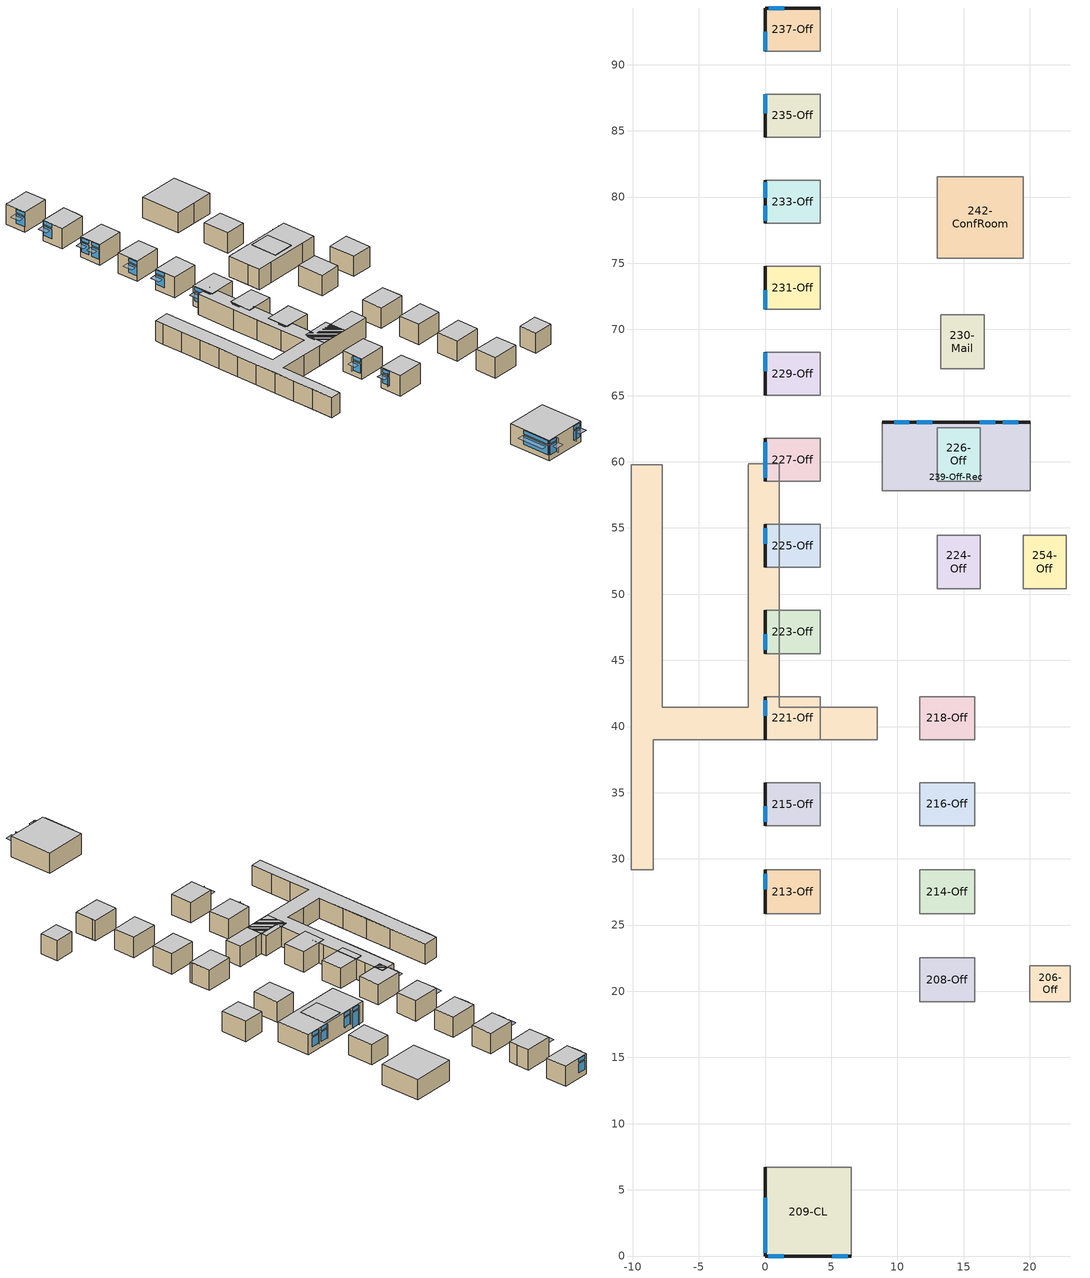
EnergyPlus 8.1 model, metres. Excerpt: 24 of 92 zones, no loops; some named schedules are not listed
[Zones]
209-CL
 floor adiabatic (Floor Cons): 6.5,6.71 6.5,0 0,0 0,6.71 z6.1
 wall outside (Tilt-Up Cons): 0,6.71 0,0 6.5,0 z6.1:9.22
 wall to 2-Hall-SE (Int Wall FA): 6.5,6.71 0,6.71 z6.1:9.22
 wall to 201to207-CL (Int Wall GA): 6.5,0 6.5,6.71 z6.1:9.22
 window (Low-E Tint 2637): 5.08,0 6.25,0 / 0.25,0 1.42,0 / 0,4.39 0,0.25 z6.96:8.38; 5.08,0 6.25,0 / 0.25,0 1.42,0 / 0,4.39 0,0.25 z8.61:9.14
 ceiling adiabatic (Ceiling Cons): 6.5,0 6.5,6.71 0,6.71 0,0 z9.22
213-Off
 floor adiabatic (Floor Cons): 0,25.86 0,29.18 4.17,29.18 4.17,25.86 z6.1
 wall outside (Tilt-Up Cons): 0,29.18 0,25.86 z6.1:9.22
 wall to 215-Off (Int Wall FA): 4.17,29.18 0,29.18 z6.1:9.22
 wall to 2-Hall-SE (Int Wall FA): 0,25.86 4.17,25.86 z6.1:9.22
 wall to 2-Hall-NW (Int Wall FA): 4.17,25.86 4.17,29.18 z6.1:9.22
 window (Low-E Tint 2637): 0,28.89 0,27.72 z8.61:9.14; 0,28.89 0,27.72 z6.96:8.38
 ceiling adiabatic (Ceiling Cons): 0,29.18 0,25.86 4.17,25.86 4.17,29.18 z9.22
215-Off
 floor adiabatic (Floor Cons): 0,35.76 4.17,35.76 4.17,32.51 0,32.51 z6.1
 wall outside (Tilt-Up Cons): 0,35.76 0,32.51 z6.1:9.22
 wall to 221-Off (Int Wall FA): 4.17,35.76 0,35.76 z6.1:9.22
 wall to 2-Hall-NW (Int Wall FA): 4.17,32.51 4.17,35.76 z6.1:9.22
 window (Low-E Tint 2637): 0,33.97 0,32.8 z8.61:9.14; 0,33.97 0,32.8 z6.96:8.38
 ceiling adiabatic (Ceiling Cons): 4.17,35.76 0,35.76 0,32.51 4.17,32.51 z9.22
221-Off
 floor adiabatic (Floor Cons): 0,42.27 4.17,42.27 4.17,39.01 0,39.01 z6.1
 wall outside (Tilt-Up Cons): 0,42.27 0,39.01 z6.1:9.22
 wall to 223-Off (Int Wall FA): 4.17,42.27 0,42.27 z6.1:9.22
 wall to 2-Hall-NW (Int Wall FA): 4.17,39.01 4.17,42.27 z6.1:9.22
 window (Low-E Tint 2637): 0,41.97 0,40.81 z8.61:9.14; 0,41.97 0,40.81 z6.96:8.38
 ceiling adiabatic (Ceiling Cons): 4.17,42.27 0,42.27 0,39.01 4.17,39.01 z9.22
223-Off
 floor adiabatic (Floor Cons): 0,48.77 4.17,48.77 4.17,45.52 0,45.52 z6.1
 wall outside (Tilt-Up Cons): 0,48.77 0,45.52 z6.1:9.22
 wall to 225-Off (Int Wall FA): 4.17,48.77 0,48.77 z6.1:9.22
 wall to 2-Hall-NW (Int Wall FA): 4.17,45.52 4.17,48.77 z6.1:9.22
 window (Low-E Tint 2637): 0,46.98 0,45.81 z8.61:9.14; 0,46.98 0,45.81 z6.96:8.38
 ceiling adiabatic (Ceiling Cons): 4.17,48.77 0,48.77 0,45.52 4.17,45.52 z9.22
225-Off
 floor adiabatic (Int Wall FA): 0,55.27 4.17,55.27 4.17,52.02 0,52.02 z6.1
 wall outside (Tilt-Up Cons): 0,55.27 0,52.02 z6.1:9.22
 wall to 227-Off (Int Wall FA): 4.17,55.27 0,55.27 z6.1:9.22
 wall to 2-Hall-NW (Int Wall FA): 4.17,52.02 4.17,55.27 z6.1:9.22
 window (Low-E Tint 2637): 0,54.98 0,53.81 z8.61:9.14; 0,54.98 0,53.81 z6.96:8.38
 ceiling adiabatic (Ceiling Cons): 4.17,55.27 0,55.27 0,52.02 4.17,52.02 z9.22
227-Off
 floor adiabatic (Floor Cons): 0,61.77 4.17,61.77 4.17,58.52 0,58.52 z6.1
 wall outside (Curtain Wall Cons): 0,61.77 0,58.52 z6.1:9.22
 wall to 229-Off (Int Wall FA): 4.17,61.77 0,61.77 z6.1:9.22
 wall to 2-Hall-NW (Int Wall FA): 4.17,58.52 4.17,61.77 z6.1:9.22
 window (Low-E Tint 2637): 0,61.48 0,58.81 z8.61:9.14; 0,61.48 0,58.81 z6.96:8.38
 ceiling adiabatic (Ceiling Cons): 4.17,61.77 0,61.77 0,58.52 4.17,58.52 z9.22
229-Off
 floor adiabatic (Floor Cons): 0,68.28 4.17,68.28 4.17,65.02 0,65.02 z6.1
 wall outside (Curtain Wall Cons): 0,68.28 0,65.02 z6.1:9.22
 wall to 2-Hall-NW (Int Wall FA): 4.17,65.02 4.17,68.28 z6.1:9.22
 wall to 231-Off (Int Wall FA): 4.17,68.28 0,68.28 z6.1:9.22
 window (Low-E Tint 2637): 0,68.25 0,66.83 z8.61:9.14; 0,68.25 0,66.83 z6.96:8.38
 ceiling adiabatic (Ceiling Cons): 4.17,68.28 0,68.28 0,65.02 4.17,65.02 z9.22
231-Off
 floor adiabatic (Floor Cons): 0,74.78 4.17,74.78 4.17,71.53 0,71.53 z6.1
 wall outside (Curtain Wall Cons): 0,74.78 0,71.53 z6.1:9.22
 wall to 233-Off (Int Wall FA): 4.17,74.78 0,74.78 z6.1:9.22
 wall to 2-Hall-NW (Int Wall FA): 4.17,71.53 4.17,74.78 z6.1:9.22
 window (Low-E Tint 2637): 0,72.97 0,71.55 z8.61:9.14; 0,72.97 0,71.55 z6.96:8.38
 ceiling adiabatic (Ceiling Cons): 4.17,74.78 0,74.78 0,71.53 4.17,71.53 z9.22
233-Off
 floor adiabatic (Floor Cons): 0,81.28 4.17,81.28 4.17,78.03 0,78.03 z6.1
 wall outside (Curtain Wall Cons): 0,81.28 0,78.03 z6.1:9.22
 wall to 235-Off (Int Wall FA): 4.17,81.28 0,81.28 z6.1:9.22
 wall to 2-Hall-NW (Int Wall FA): 4.17,78.03 4.17,81.28 z6.1:9.22
 window (Low-E Tint 2637): 0,81.11 0,79.95 / 0,79.36 0,78.19 z8.61:9.14; 0,81.11 0,79.95 / 0,79.36 0,78.19 z6.96:8.38
 ceiling adiabatic (Ceiling Cons): 4.17,81.28 0,81.28 0,78.03 4.17,78.03 z9.22
235-Off
 floor adiabatic (Floor Cons): 0,87.78 4.17,87.78 4.17,84.53 0,84.53 z6.1
 wall outside (Curtain Wall Cons): 0,87.78 0,84.53 z6.1:9.22
 wall to 239-Off-Rec (Int Wall FA): 4.17,85.85 4.17,87.78 z6.1:9.22
 wall to 237-Off (Int Wall FA): 4.17,87.78 0,87.78 z6.1:9.22
 wall to 2-Hall-NW (Int Wall FA): 4.17,84.53 4.17,85.8 z6.1:9.22
 window (Low-E Tint 2637): 0,87.76 0,86.33 z8.61:9.14; 0,87.76 0,86.33 z6.96:8.38
 ceiling adiabatic (Ceiling Cons): 4.17,84.53 4.17,87.78 0,87.78 0,84.53 z9.22
237-Off
 floor adiabatic (Floor Cons): 4.17,94.28 4.17,91.03 0,91.03 0,94.28 z6.1
 wall outside (Curtain Wall Cons): 4.17,94.28 0,94.28 0,91.03 z6.1:9.22
 wall adiabatic (Int Wall FA): 4.17,91.03 4.17,94.28 z6.1:9.22
 window (Low-E Tint 2637): 0,92.48 0,91.06 / 1.46,94.28 0.29,94.28 z8.61:9.14; 0,92.48 0,91.06 / 1.46,94.28 0.29,94.28 z6.96:8.38
 ceiling adiabatic (Ceiling Cons): 4.17,91.03 4.17,94.28 0,94.28 0,91.03 z9.22
208-Off
 floor adiabatic (Floor Cons): 11.68,22.53 15.85,22.53 15.85,19.2 11.68,19.2 z6.1
 wall to 2-Hall-SE (Int Wall FA): 11.68,22.53 11.68,19.2 15.85,19.2 z6.1:9.22
 wall to 214-Off (Int Wall GA): 15.85,22.53 11.68,22.53 z6.1:9.22
 wall to 206-Off (Int Wall GA): 15.85,19.2 15.85,21.95 z6.1:9.22
 wall to 2T1and2T2 (Int Wall GA): 15.85,21.95 15.85,22.53 z6.1:9.22
 ceiling adiabatic (Ceiling Cons): 15.85,22.53 11.68,22.53 11.68,19.2 15.85,19.2 z9.22
206-Off
 floor adiabatic (Floor Cons): 20.02,21.95 23.06,21.95 23.06,19.2 20.02,19.2 z6.1
 wall to 2-Hall-SE (Int Wall FA): 20.02,19.2 23.06,19.2 z6.1:9.22
 wall adiabatic (Int Wall GA): 23.06,21.95 20.02,21.95 z6.1:9.22
 wall to 204-Off (Int Wall FA): 23.06,19.2 23.06,21.95 z6.1:9.22
 ceiling adiabatic (Ceiling Cons): 23.06,21.95 20.02,21.95 20.02,19.2 23.06,19.2 z9.22
214-Off
 floor adiabatic (Floor Cons): 11.68,29.19 15.85,29.19 15.85,25.86 11.68,25.86 z6.1
 wall to 216-Off (Int Wall FA): 15.85,29.19 11.68,29.19 z6.1:9.22
 wall to 2-Hall-NW (Int Wall FA): 11.68,29.19 11.68,25.86 z6.1:9.22
 wall to 2T1and2T2 (Int Wall GA): 15.85,25.86 15.85,29.19 z6.1:9.22
 ceiling adiabatic (Ceiling Cons): 15.85,29.19 11.68,29.19 11.68,25.86 15.85,25.86 z9.22
216-Off
 floor adiabatic (Floor Cons): 15.85,32.52 11.68,32.52 11.68,35.77 15.85,35.77 z6.1
 wall to 218-Off (Int Wall FA): 15.85,35.77 11.68,35.77 z6.1:9.22
 wall to 2T1and2T2 (Int Wall GA): 15.85,32.52 15.85,35.77 z6.1:9.22
 wall to 2-Hall-NW (Int Wall FA): 11.68,35.77 11.68,32.52 z6.1:9.22
 ceiling adiabatic (Ceiling Cons): 11.68,32.52 15.85,32.52 15.85,35.77 11.68,35.77 z9.22
218-Off
 floor adiabatic (Floor Cons): 15.85,39.01 11.68,39.01 11.68,42.27 15.85,42.27 z6.1
 wall to 2-Hall-NW (Int Wall FA): 15.85,42.27 11.68,42.27 11.68,39.01 z6.1:9.22
 wall to 220-Copy (Int Wall GA): 15.85,39.34 15.85,42.27 z6.1:9.22
 wall to 2T1and2T2 (Int Wall GA): 15.85,39.01 15.85,39.34 z6.1:9.22
 ceiling adiabatic (Ceiling Cons): 11.68,39.01 15.85,39.01 15.85,42.27 11.68,42.27 z9.22
224-Off
 floor adiabatic (Floor Cons): 13,54.46 16.26,54.46 16.26,50.39 13,50.39 z6.1
 wall to 254-Off (Int Wall FA): 16.26,50.39 16.26,54.46 z6.1:9.22
 wall to 226-Off (Int Wall FA): 16.26,54.46 13,54.46 z6.1:9.22
 wall to 2-Hall-NW (Int Wall FA): 13,54.46 13,50.39 16.26,50.39 z6.1:9.22
 ceiling adiabatic (Ceiling Cons): 16.26,54.46 13,54.46 13,50.39 16.26,50.39 z9.22
254-Off
 floor adiabatic (Floor Cons): 19.51,54.46 22.76,54.46 22.76,50.39 19.51,50.39 z6.1
 wall to 2-Hall-NW (Int Wall FA): 19.51,50.39 22.76,50.39 22.76,54.46 z6.1:9.22
 wall to 250-Off (Int Wall FA): 22.76,54.46 19.51,54.46 z6.1:9.22
 ceiling adiabatic (Ceiling Cons): 22.76,54.46 19.51,54.46 19.51,50.39 22.76,50.39 z9.22
226-Off
 floor adiabatic (Floor Cons): 13,62.59 16.26,62.59 16.26,58.52 13,58.52 z6.1
 wall to 230-Mail (Int Wall FA): 16.26,62.59 13,62.59 z6.1:9.22
 wall to 250-Off (Int Wall FA): 16.26,58.52 16.26,62.59 z6.1:9.22
 wall to 2-Hall-NW (Int Wall FA): 13,62.59 13,58.52 z6.1:9.22
 ceiling adiabatic (Ceiling Cons): 16.26,62.59 13,62.59 13,58.52 16.26,58.52 z9.22
230-Mail
 floor adiabatic (Floor Cons): 13.29,71.11 16.54,71.11 16.54,67.04 13.29,67.04 z6.1
 wall to 2-Hall-NW (Int Wall FA): 13.29,71.11 13.29,67.04 z6.1:9.22
 wall to 242-ConfRoom (Int Wall FA): 16.54,71.11 13.29,71.11 z6.1:9.22
 wall to 248-ConfSupport (Int Wall FA): 16.54,67.04 16.54,71.11 z6.1:9.22
 ceiling adiabatic (Ceiling Cons): 16.54,71.11 13.29,71.11 13.29,67.04 16.54,67.04 z9.22
242-ConfRoom
 floor adiabatic (Floor Cons): 13,81.54 19.51,81.54 19.51,75.39 13,75.39 z6.1
 wall to 2-Hall-NW (Int Wall FA): 19.51,75.39 19.51,81.54 / 13,81.54 13,75.39 z6.1:9.22
 wall to 239-Off-Rec (Int Wall FA): 19.51,81.54 13,81.54 z6.1:9.22
 wall to 248-ConfSupport (Int Wall FA): 16.26,75.39 19.51,75.39 z6.1:9.22
 ceiling adiabatic (Ceiling Cons): 19.51,81.54 13,81.54 13,75.39 19.51,75.39 z9.22
239-Off-Rec
 floor adiabatic (Floor Cons): 20.02,62.98 20.02,57.8 8.84,57.8 8.84,62.98 z6.1
 wall outside (Curtain Wall Cons): 20.02,62.98 8.84,62.98 z6.1:9.22
 wall to 241-Off (Int Wall FA): 20.02,57.8 20.02,62.98 z6.1:9.22
 wall to 2-Hall-NW (Int Wall FA): 8.84,57.8 11.18,57.8 / 17.68,57.8 20.02,57.8 z6.1:9.22
 window (Ext Firelight Insulated 1inch): 10.89,62.98 9.75,62.98 / 12.64,62.98 11.47,62.98 / 19.14,62.98 17.97,62.98 / 17.39,62.98 16.22,62.98 z8.61:9.14; 10.89,62.98 9.75,62.98 z6.12:8.38; 12.64,62.98 11.47,62.98 / 19.14,62.98 17.97,62.98 / 17.39,62.98 16.22,62.98 z6.96:8.38
 ceiling adiabatic (Ceiling Cons): 8.84,57.8 20.02,57.8 20.02,62.98 8.84,62.98 z9.22
2-Hall-NW
 floor adiabatic (Floor Cons): -1.27,59.84 1.07,59.84 1.07,41.45 8.48,41.45 8.48,39.01 -8.43,39.01 -8.43,29.18 -10.11,29.18 -10.11,59.79 -7.77,59.79 -7.77,41.45 -1.27,41.45 z6.1
 wall to 255-Off (Int Wall FA): 5.23,41.45 1.07,41.45 1.07,45.52 z6.1:9.22
 wall to 2-Hall-SE (Int Wall FA): 8.48,39.01 8.48,41.45 / -10.11,29.18 -8.43,29.18 z6.1:9.22
 wall to 250-Off (Int Wall FA): -1.27,49.58 -1.27,45.52 z6.1:9.22
 wall to 2-UtilityRooms (Int Wall FA): -0.91,39.01 8.48,39.01 z6.1:9.22
 wall to 220-Copy (Int Wall FA): -4.27,39.01 -0.91,39.01 z6.1:9.22
 wall to 248-ConfSupport (Int Wall FA): -1.27,53.64 -1.27,49.58 z6.1:9.22
 wall to 257-Off (Int Wall FA): 8.48,41.45 5.23,41.45 z6.1:9.22
 wall to 249-Off (Int Wall FA): 1.07,45.52 1.07,49.58 z6.1:9.22
 wall to 247-Off (Int Wall FA): 1.07,49.58 1.07,53.64 z6.1:9.22
 wall to 245-Off (Int Wall FA): 1.07,53.64 1.07,56.74 z6.1:9.22
 wall to 243-Off (Int Wall FA): 1.07,56.74 1.07,59.84 z6.1:9.22
 ceiling adiabatic (Ceiling Cons): 1.07,59.84 -1.27,59.84 -1.27,41.45 -7.77,41.45 -7.77,59.79 -10.11,59.79 -10.11,29.18 -8.43,29.18 -8.43,39.01 8.48,39.01 8.48,41.45 1.07,41.45 z9.22
shading: -0.38,40.81 0,40.81 / -0.38,46.98 0,46.98 / -0.38,53.81 0,53.81 / -0.38,27.72 0,27.72 / -0.38,33.97 0,33.97 / 5.08,0 5.08,-0.38 / 1.42,-0.38 1.42,0 z6.96:8.38; 10.89,62.98 10.89,63.13 / 9.75,63.13 9.75,62.98 z6.12:9.14; 1.46,94.28 1.46,94.44 / 0.29,94.44 0.29,94.28 / 12.64,62.98 12.64,63.13 / 11.47,63.13 11.47,62.98 / 19.14,62.98 19.14,63.13 / 17.97,63.13 17.97,62.98 / 17.39,62.98 17.39,63.13 / 16.22,63.13 16.22,62.98 z6.96:9.14; 5.08,0 5.08,-0.38 / 1.42,-0.38 1.42,0 / -0.38,40.81 0,40.81 / -0.38,46.98 0,46.98 / -0.38,53.81 0,53.81 / -0.38,27.72 0,27.72 / -0.38,33.97 0,33.97 z8.38:9.14; -1.12,0.25 0,0.25 0,4.39 -1.12,4.39 z8.38; 0,58.81 0,61.48 -1.12,61.48 -1.12,58.81 z8.38; -1.12,86.33 0,86.33 0,87.76 -1.12,87.76 z8.38; 0,91.06 -1.12,91.06 -1.12,92.48 0,92.48 z8.38; 0,66.83 -1.12,66.83 -1.12,68.25 0,68.25 z8.38; 0,71.55 0,72.97 -1.12,72.97 -1.12,71.55 z8.38; 0,79.95 0,81.11 -1.12,81.11 -1.12,79.95 z8.38; 0,78.19 0,79.36 -1.12,79.36 -1.12,78.19 z8.38; 0,40.81 0,41.97 -1.12,41.97 -1.12,40.81 z8.38; 1.42,0 1.42,-1.12 0.25,-1.12 0.25,0 z8.38; 6.25,0 6.25,-1.12 5.08,-1.12 5.08,0 z8.38; 0,45.81 0,46.98 -1.12,46.98 -1.12,45.81 z8.38; 0,53.81 0,54.98 -1.12,54.98 -1.12,53.81 z8.38; 0,27.72 0,28.89 -1.12,28.89 -1.12,27.72 z8.38; 0,32.8 0,33.97 -1.12,33.97 -1.12,32.8 z8.38; -0.15,4.39 -0.15,0.25 0,0.25 0,4.39 z9.14; -0.15,58.81 0,58.81 0,61.48 -0.15,61.48 z9.14
[Building]
Classroom and Office Building: North Axis {deg}=315; Terrain=Country; Loads Convergence Tolerance Value=0.04; Temperature Convergence Tolerance Value {deltaC}=0.4; Solar Distribution=FullExterior; Maximum Number of Warmup Days=25; Minimum Number of Warmup Days=6
[Site:Location]
Climate Zone 12 CA USA WYEC2-C-00012 WMO#=724830: Latitude {deg}=37.3; Longitude {deg}=120.57; Time Zone {hr}=-8; Elevation {m}=61
[Site:GroundTemperature:BuildingSurface]
20.11, 20.13, 20.14, 20.18, 20.2, 20.22, 20.23, 20.26, 20.27, 20.24, 20.26, 20.25
[SizingPeriod:DesignDay] Day of Month=21; Dry-Bulb Temperature Range Modifier Type=DefaultMultipliers; Humidity Condition Type=Wetbulb; Barometric Pressure {Pa}=101265; Rain Indicator=No; Snow Indicator=No; Daylight Saving Time Indicator=No; Solar Model Indicator=ASHRAEClearSky
Name | Month | Day Type | Maximum Dry-Bulb Temperature {C} | Daily Dry-Bulb Temperature Range {deltaC} | Wetbulb or DewPoint at Maximum Dry-Bulb {C} | Wind Speed {m/s} | Wind Direction {deg} | Sky Clearness
12_CA_USA Annual Heating 99.6% Design Conditions DB | 12 | WinterDesignDay | -.5 | 0 | -.5 | 1.1 | 320 | 0
12_CA_USA Annual Cooling 1% Design Conditions DB/MWB | 7 | SummerDesignDay | 36 | 18.1 | 20.4 | 3.5 | 200 | 1
[Material] Thermal Absorptance=0.9; Solar Absorptance=0.7; Visible Absorptance=0.7
Name | Roughness | Thickness {m} | Conductivity {W/m-K} | Density {kg/m3} | Specific Heat {J/kg-K}
Sound Attenuation Blanket | VeryRough | 0.089 | 0.03 | 24.8 | 1000
GypBd 5/8in GP02 | Smooth | 0.0159 | 0.16 | 800.92 | 838.46
AcousTile 1/2in (AC02) | MediumSmooth | 0.0127 | 0.0571 | 288.33 | 1341.54
Steel Siding HF-A3 | Smooth | 0.0015 | 89.98 | 7688.86 | 419.23
GypBd 1/2in GP01 | Smooth | 0.0127 | 0.32 | 800.92 | 838.46
Conc HW 12in HF-C11 | Smooth | 0.3048 | 3.46 | 2242.58 | 838.462
Conc HW 10in | Smooth | 0.253 | 1.73 | 2242.58 | 838.462
Std Wood 1inch | MediumSmooth | 0.01 | 0.12 | 540 | 1210
Paper | MediumSmooth | 0.04 | 0.05 | 700 | 1400
[WindowMaterial:Gas]
AIR 13MM: Gas Type=Air; Thickness {m}=0.0127
[WindowMaterial:Glazing] Optical Data Type=SpectralAverage; Infrared Transmittance at Normal Incidence=0; Front Side Infrared Hemispherical Emissivity=0.84; Conductivity {W/m-K}=0.9
Name | Thickness {m} | Solar Transmittance at Normal Incidence | Front Side Solar Reflectance at Normal Incidence | Back Side Solar Reflectance at Normal Incidence | Visible Transmittance at Normal Incidence | Front Side Visible Reflectance at Normal Incidence | Back Side Visible Reflectance at Normal Incidence | Back Side Infrared Hemispherical Emissivity
CLEAR 6MM | 0.006 | 0.775 | 0.071 | 0.071 | 0.881 | 0.08 | 0.08 | 0.84
LoE TINT 6MM | 0.006 | 0.36 | 0.093 | 0.2 | 0.5 | 0.035 | 0.054 | 0.1
CLEAR 1inch | 0.025 | 0.775 | 0.071 | 0.071 | 0.881 | 0.08 | 0.08 | 0.84
[WindowMaterial:Blind]
BLIND WITH HIGH REFLECTIVITY SLATS: Slat Orientation=Horizontal; Slat Width {m}=0.051; Slat Separation {m}=0.0037; Slat Thickness {m}=0.001; Slat Angle {deg}=45; Slat Conductivity {W/m-K}=0.9; Slat Beam Solar Transmittance=0; Front Side Slat Beam Solar Reflectance=0.8; Back Side Slat Beam Solar Reflectance=0.8; Slat Diffuse Solar Transmittance=0; Front Side Slat Diffuse Solar Reflectance=0.8; Back Side Slat Diffuse Solar Reflectance=0.8; Slat Beam Visible Transmittance=0; Front Side Slat Beam Visible Reflectance=0.8; Back Side Slat Beam Visible Reflectance=0.8; Slat Diffuse Visible Transmittance=0; Front Side Slat Diffuse Visible Reflectance=0.8; Back Side Slat Diffuse Visible Reflectance=0.8; Slat Infrared Hemispherical Transmittance=0; Front Side Slat Infrared Hemispherical Emissivity=0.9; Back Side Slat Infrared Hemispherical Emissivity=0.9; Blind to Glass Distance {m}=0.05; Blind Top Opening Multiplier=0.5; Blind Bottom Opening Multiplier=0.5; Blind Left Side Opening Multiplier=0.5; Blind Right Side Opening Multiplier=0.5; Minimum Slat Angle {deg}=0; Maximum Slat Angle {deg}=180
[Construction]
Int Wall FA: GypBd 5/8in GP02, Sound Attenuation Blanket, GypBd 5/8in GP02, GypBd 5/8in GP02
Int Wall GA: GypBd 5/8in GP02, GypBd 5/8in GP02, Sound Attenuation Blanket, GypBd 5/8in GP02, GypBd 5/8in GP02
Curtain Wall Cons: Steel Siding HF-A3, GypBd 1/2in GP01, Sound Attenuation Blanket, GypBd 1/2in GP01
Tilt-Up Cons: Conc HW 12in HF-C11, Sound Attenuation Blanket, GypBd 1/2in GP01
Ext Firelight Insulated 1inch: CLEAR 1inch
Ext Firelight Insulated 1inch with blind: CLEAR 1inch, BLIND WITH HIGH REFLECTIVITY SLATS
Floor Cons: Conc HW 10in
Ceiling Cons: AcousTile 1/2in (AC02)
Low-E Tint 2637: LoE TINT 6MM, AIR 13MM, CLEAR 6MM
Low-E Tint 2637 with blind: LoE TINT 6MM, AIR 13MM, CLEAR 6MM, BLIND WITH HIGH REFLECTIVITY SLATS
InteriorFurnishings-wood: Std Wood 1inch
InteriorFurnishings-paper: Paper
[WindowProperty:ShadingControl] Shading Type=InteriorBlind; Shading Control Type=AlwaysOff; Shading Control Is Scheduled=No; Glare Control Is Active=No; Type of Slat Angle Control for Blinds=BlockBeamSolar
Name | Construction with Shading
Window Blind Ext Firelight | Ext Firelight Insulated 1inch with blind
Window Blind | Low-E Tint 2637 with blind
[People] Number of People Calculation Method=People; Fraction Radiant=0.5; Sensible Heat Fraction=autocalculate; Enable ASHRAE 55 Comfort Warnings=No; Mean Radiant Temperature Calculation Type=ZoneAveraged
Name | Zone or ZoneList | Number of People Schedule | Number of People | Activity Level Schedule
2-Hall-NW-People | 2-Hall-NW | 2-Hall-NW-People-Year | 20 | Activity-Hall-Year
242-ConfRoom-People | 242-ConfRoom | 242-ConfRoom-People-Year | 20 | Activity-Off-CL-Conf-Year
209-CL-People | 209-CL | 209-CL-People-Year | 30 | Activity-Off-CL-Conf-Year
206-Off-People | 206-Off | 206-Off-People-10min-Year | 2 | Activity-Off-CL-Conf-Year
208-Off-People | 208-Off | 208-Off-People-10min-Year | 2 | Activity-Off-CL-Conf-Year
213-Off-People | 213-Off | 213-Off-People-10min-Year | 2 | Activity-Off-CL-Conf-Year
214-Off-People | 214-Off | 214-Off-People-10min-Year | 2 | Activity-Off-CL-Conf-Year
215-Off-People | 215-Off | 215-Off-People-10min-Year | 2 | Activity-Off-CL-Conf-Year
216-Off-People | 216-Off | 216-Off-People-10min-Year | 2 | Activity-Off-CL-Conf-Year
218-Off-People | 218-Off | 218-Off-People-10min-Year | 2 | Activity-Off-CL-Conf-Year
221-Off-People | 221-Off | 221-Off-People-10min-Year | 2 | Activity-Off-CL-Conf-Year
223-Off-People | 223-Off | 223-Off-People-10min-Year | 2 | Activity-Off-CL-Conf-Year
224-Off-People | 224-Off | 224-Off-People-10min-Year | 2 | Activity-Off-CL-Conf-Year
225-Off-People | 225-Off | 225-Off-People-10min-Year | 2 | Activity-Off-CL-Conf-Year
226-Off-People | 226-Off | 226-Off-People-10min-Year | 2 | Activity-Off-CL-Conf-Year
227-Off-People | 227-Off | 227-Off-People-10min-Year | 2 | Activity-Off-CL-Conf-Year
229-Off-People | 229-Off | 229-Off-People-10min-Year | 2 | Activity-Off-CL-Conf-Year
231-Off-People | 231-Off | 231-Off-People-10min-Year | 2 | Activity-Off-CL-Conf-Year
233-Off-People | 233-Off | 233-Off-People-10min-Year | 2 | Activity-Off-CL-Conf-Year
235-Off-People | 235-Off | 235-Off-People-10min-Year | 2 | Activity-Off-CL-Conf-Year
237-Off-People | 237-Off | 237-Off-People-10min-Year | 2 | Activity-Off-CL-Conf-Year
239-Off-Rec-People | 239-Off-Rec | 239-Off-Rec-People-Year | 2 | Activity-Off-CL-Conf-Year
254-Off-People | 254-Off | 254-Off-People-10min-Year | 2 | Activity-Off-CL-Conf-Year
230-Mail-People | 230-Mail | 230-Mail-People-Year | 2 | Activity-Off-CL-Conf-Year
[Lights] Design Level Calculation Method=LightingLevel; Return Air Fraction=0; Fraction Radiant=0.42; Fraction Visible=0.18; Fraction Replaceable=1; Return Air Fraction Calculated from Plenum Temperature=No
Name | Zone or ZoneList | Schedule | Lighting Level {W}
2-Hall-NW-Light | 2-Hall-NW | 2-Hall-NW-Light-Year | 704
242-ConfRoom-Light | 242-ConfRoom | 242-ConfRoom-Light-Year | 300
209-CL-Light | 209-CL | 209-CL-Light-Year | 696
206-Off-Light | 206-Off | 206-Off-Light-10min-Year | 54
208-Off-Light | 208-Off | 208-Off-Light-10min-Year | 108
213-Off-Light | 213-Off | 213-Off-Light-10min-Year | 108
214-Off-Light | 214-Off | 214-Off-Light-10min-Year | 108
215-Off-Light | 215-Off | 215-Off-Light-10min-Year | 108
216-Off-Light | 216-Off | 216-Off-Light-10min-Year | 108
218-Off-Light | 218-Off | 218-Off-Light-10min-Year | 108
221-Off-Light | 221-Off | 221-Off-Light-10min-Year | 108
223-Off-Light | 223-Off | 223-Off-Light-10min-Year | 108
224-Off-Light | 224-Off | 224-Off-Light-10min-Year | 108
225-Off-Light | 225-Off | 225-Off-Light-10min-Year | 108
226-Off-Light | 226-Off | 226-Off-Light-10min-Year | 108
227-Off-Light | 227-Off | 227-Off-Light-10min-Year | 108
229-Off-Light | 229-Off | 229-Off-Light-10min-Year | 108
231-Off-Light | 231-Off | 231-Off-Light-10min-Year | 108
233-Off-Light | 233-Off | 233-Off-Light-10min-Year | 108
235-Off-Light | 235-Off | 235-Off-Light-10min-Year | 108
237-Off-Light | 237-Off | 237-Off-Light-10min-Year | 108
239-Off-Rec-Light | 239-Off-Rec | 239-Off-Rec-Light-Year | 344
254-Off-Light | 254-Off | 254-Off-Light-10min-Year | 108
230-Mail-Light | 230-Mail | 230-Mail-Light-Year | 94
[ElectricEquipment] Design Level Calculation Method=Watts/Area; Fraction Latent=0; Fraction Radiant=0.3; Fraction Lost=0
Name | Zone or ZoneList | Schedule | Watts per Zone Floor Area {W/m2}
2-Hall-NW-Equip | 2-Hall-NW | 2-Hall-NW-Equip-Year | 0
242-ConfRoom-Equip | 242-ConfRoom | 242-ConfRoom-Equip-Year | 11
209-CL-Equip | 209-CL | 209-CL-Equip-Year | 0
206-Off-Equip | 206-Off | 206-Off-Equip-10min-Year | 35
208-Off-Equip | 208-Off | 208-Off-Equip-10min-Year | 35
213-Off-Equip | 213-Off | 213-Off-Equip-10min-Year | 35
214-Off-Equip | 214-Off | 214-Off-Equip-10min-Year | 35
215-Off-Equip | 215-Off | 215-Off-Equip-10min-Year | 35
216-Off-Equip | 216-Off | 216-Off-Equip-10min-Year | 35
218-Off-Equip | 218-Off | 218-Off-Equip-10min-Year | 35
221-Off-Equip | 221-Off | 221-Off-Equip-10min-Year | 35
223-Off-Equip | 223-Off | 223-Off-Equip-10min-Year | 35
224-Off-Equip | 224-Off | 224-Off-Equip-10min-Year | 35
225-Off-Equip | 225-Off | 225-Off-Equip-10min-Year | 35
226-Off-Equip | 226-Off | 226-Off-Equip-10min-Year | 35
227-Off-Equip | 227-Off | 227-Off-Equip-10min-Year | 35
229-Off-Equip | 229-Off | 229-Off-Equip-10min-Year | 35
231-Off-Equip | 231-Off | 231-Off-Equip-10min-Year | 35
233-Off-Equip | 233-Off | 233-Off-Equip-10min-Year | 35
235-Off-Equip | 235-Off | 235-Off-Equip-10min-Year | 35
237-Off-Equip | 237-Off | 237-Off-Equip-10min-Year | 35
239-Off-Rec-Equip | 239-Off-Rec | 239-Off-Rec-Equip-Year | 35
254-Off-Equip | 254-Off | 254-Off-Equip-10min-Year | 35
230-Mail-Equip | 230-Mail | 230-Mail-Equip-Year | 5
[ZoneInfiltration:DesignFlowRate] Schedule=Infiltration-ACH-Year; Design Flow Rate Calculation Method=AirChanges/Hour; Air Changes per Hour {1/hr}=0.2; Constant Term Coefficient=1; Temperature Term Coefficient=0; Velocity Term Coefficient=0; Velocity Squared Term Coefficient=0
Name | Zone or ZoneList
2-Hall-NW-Infil | 2-Hall-NW
213-Off-Infil | 213-Off
215-Off-Infil | 215-Off
221-Off-Infil | 221-Off
223-Off-Infil | 223-Off
225-Off-Infil | 225-Off
227-Off-Infil | 227-Off
229-Off-Infil | 229-Off
231-Off-Infil | 231-Off
233-Off-Infil | 233-Off
235-Off-Infil | 235-Off
237-Off-Infil | 237-Off
239-Off-Rec-Infil | 239-Off-Rec
209-CL-Infil | 209-CL
[InternalMass]
Name | Construction | Zone | Surface Area {m2}
206-Off-Furn | InteriorFurnishings-wood | 206-Off | 6
208-Off-Furn | InteriorFurnishings-wood | 208-Off | 9
213-Off-Furn | InteriorFurnishings-wood | 213-Off | 9
214-Off-Furn | InteriorFurnishings-wood | 214-Off | 9
215-Off-Furn | InteriorFurnishings-wood | 215-Off | 9
216-Off-Furn | InteriorFurnishings-wood | 216-Off | 9
218-Off-Furn | InteriorFurnishings-wood | 218-Off | 9
221-Off-Furn | InteriorFurnishings-wood | 221-Off | 9
223-Off-Furn | InteriorFurnishings-wood | 223-Off | 9
224-Off-Furn | InteriorFurnishings-wood | 224-Off | 9
225-Off-Furn | InteriorFurnishings-wood | 225-Off | 9
226-Off-Furn | InteriorFurnishings-wood | 226-Off | 9
227-Off-Furn | InteriorFurnishings-wood | 227-Off | 9
229-Off-Furn | InteriorFurnishings-wood | 229-Off | 9
230-Mail-Furn | InteriorFurnishings-wood | 230-Mail | 9
231-Off-Furn | InteriorFurnishings-wood | 231-Off | 9
233-Off-Furn | InteriorFurnishings-wood | 233-Off | 9
235-Off-Furn | InteriorFurnishings-wood | 235-Off | 9
237-Off-Furn | InteriorFurnishings-wood | 237-Off | 9
239-Off-Rec-Furn | InteriorFurnishings-wood | 239-Off-Rec | 40
242-ConfRoom-Furn | InteriorFurnishings-wood | 242-ConfRoom | 28
254-Off-Furn | InteriorFurnishings-wood | 254-Off | 9
209-CL-Furn | InteriorFurnishings-wood | 209-CL | 31
206-Off-Paper | InteriorFurnishings-paper | 206-Off | 6
208-Off-Paper | InteriorFurnishings-paper | 208-Off | 9
213-Off-Paper | InteriorFurnishings-paper | 213-Off | 9
214-Off-Paper | InteriorFurnishings-paper | 214-Off | 9
215-Off-Paper | InteriorFurnishings-paper | 215-Off | 9
216-Off-Paper | InteriorFurnishings-paper | 216-Off | 9
218-Off-Paper | InteriorFurnishings-paper | 218-Off | 9
221-Off-Paper | InteriorFurnishings-paper | 221-Off | 9
223-Off-Paper | InteriorFurnishings-paper | 223-Off | 9
224-Off-Paper | InteriorFurnishings-paper | 224-Off | 9
225-Off-Paper | InteriorFurnishings-paper | 225-Off | 9
226-Off-Paper | InteriorFurnishings-paper | 226-Off | 9
227-Off-Paper | InteriorFurnishings-paper | 227-Off | 9
229-Off-Paper | InteriorFurnishings-paper | 229-Off | 9
230-Mail-Paper | InteriorFurnishings-paper | 230-Mail | 9
231-Off-Paper | InteriorFurnishings-paper | 231-Off | 9
233-Off-Paper | InteriorFurnishings-paper | 233-Off | 9
235-Off-Paper | InteriorFurnishings-paper | 235-Off | 9
237-Off-Paper | InteriorFurnishings-paper | 237-Off | 9
239-Off-Rec-Paper | InteriorFurnishings-paper | 239-Off-Rec | 40
242-ConfRoom-Paper | InteriorFurnishings-paper | 242-ConfRoom | 28
254-Off-Paper | InteriorFurnishings-paper | 254-Off | 9
209-CL-Paper | InteriorFurnishings-paper | 209-CL | 31
[Exterior:Lights]
ExteriorLights: Schedule=ExteriorLight-Year; Design Level {W}=6489; Control Option=AstronomicalClock
[Zone] Type=1; Multiplier=1
209-CL; 213-Off; 215-Off; 221-Off; 223-Off; 225-Off; 227-Off; 229-Off; 231-Off; 233-Off; 235-Off; 237-Off; 208-Off; 206-Off; 214-Off; 216-Off; 218-Off; 224-Off; 254-Off; 226-Off; 230-Mail; 242-ConfRoom; 239-Off-Rec; 2-Hall-NW
[Schedule:Year]
206-Off-People-10min-Year: 206-Off-People-10min-Wk, 1, 1, 12, 31
206-Off-Light-10min-Year: 206-Off-Light-10min-Wk, 1, 1, 12, 31
206-Off-Equip-10min-Year: 206-Off-Equip-10min-Wk, 1, 1, 12, 31
208-Off-People-10min-Year: 208-Off-People-10min-Wk, 1, 1, 12, 31
208-Off-Light-10min-Year: 208-Off-Light-10min-Wk, 1, 1, 12, 31
208-Off-Equip-10min-Year: 208-Off-Equip-10min-Wk, 1, 1, 12, 31
213-Off-People-10min-Year: 213-Off-People-10min-Wk, 1, 1, 12, 31
213-Off-Light-10min-Year: 213-Off-Light-10min-Wk, 1, 1, 12, 31
213-Off-Equip-10min-Year: 213-Off-Equip-10min-Wk, 1, 1, 12, 31
214-Off-People-10min-Year: 214-Off-People-10min-Wk, 1, 1, 12, 31
214-Off-Light-10min-Year: 214-Off-Light-10min-Wk, 1, 1, 12, 31
214-Off-Equip-10min-Year: 214-Off-Equip-10min-Wk, 1, 1, 12, 31
215-Off-People-10min-Year: 215-Off-People-10min-Wk, 1, 1, 12, 31
215-Off-Light-10min-Year: 215-Off-Light-10min-Wk, 1, 1, 12, 31
215-Off-Equip-10min-Year: 215-Off-Equip-10min-Wk, 1, 1, 12, 31
216-Off-People-10min-Year: 216-Off-People-10min-Wk, 1, 1, 12, 31
216-Off-Light-10min-Year: 216-Off-Light-10min-Wk, 1, 1, 12, 31
216-Off-Equip-10min-Year: 216-Off-Equip-10min-Wk, 1, 1, 12, 31
218-Off-People-10min-Year: 218-Off-People-10min-Wk, 1, 1, 12, 31
218-Off-Light-10min-Year: 218-Off-Light-10min-Wk, 1, 1, 12, 31
218-Off-Equip-10min-Year: 218-Off-Equip-10min-Wk, 1, 1, 12, 31
221-Off-People-10min-Year: 221-Off-People-10min-Wk, 1, 1, 12, 31
221-Off-Light-10min-Year: 221-Off-Light-10min-Wk, 1, 1, 12, 31
221-Off-Equip-10min-Year: 221-Off-Equip-10min-Wk, 1, 1, 12, 31
223-Off-People-10min-Year: 223-Off-People-10min-Wk, 1, 1, 12, 31
223-Off-Light-10min-Year: 223-Off-Light-10min-Wk, 1, 1, 12, 31
223-Off-Equip-10min-Year: 223-Off-Equip-10min-Wk, 1, 1, 12, 31
224-Off-People-10min-Year: 224-Off-People-10min-Wk, 1, 1, 12, 31
224-Off-Light-10min-Year: 224-Off-Light-10min-Wk, 1, 1, 12, 31
224-Off-Equip-10min-Year: 224-Off-Equip-10min-Wk, 1, 1, 12, 31
225-Off-People-10min-Year: 225-Off-People-10min-Wk, 1, 1, 12, 31
225-Off-Light-10min-Year: 225-Off-Light-10min-Wk, 1, 1, 12, 31
225-Off-Equip-10min-Year: 225-Off-Equip-10min-Wk, 1, 1, 12, 31
226-Off-People-10min-Year: 226-Off-People-10min-Wk, 1, 1, 12, 31
226-Off-Light-10min-Year: 226-Off-Light-10min-Wk, 1, 1, 12, 31
226-Off-Equip-10min-Year: 226-Off-Equip-10min-Wk, 1, 1, 12, 31
227-Off-People-10min-Year: 227-Off-People-10min-Wk, 1, 1, 12, 31
227-Off-Light-10min-Year: 227-Off-Light-10min-Wk, 1, 1, 12, 31
227-Off-Equip-10min-Year: 227-Off-Equip-10min-Wk, 1, 1, 12, 31
229-Off-People-10min-Year: 229-Off-People-10min-Wk, 1, 1, 12, 31
229-Off-Light-10min-Year: 229-Off-Light-10min-Wk, 1, 1, 12, 31
229-Off-Equip-10min-Year: 229-Off-Equip-10min-Wk, 1, 1, 12, 31
231-Off-People-10min-Year: 231-Off-People-10min-Wk, 1, 1, 12, 31
231-Off-Light-10min-Year: 231-Off-Light-10min-Wk, 1, 1, 12, 31
231-Off-Equip-10min-Year: 231-Off-Equip-10min-Wk, 1, 1, 12, 31
233-Off-People-10min-Year: 233-Off-People-10min-Wk, 1, 1, 12, 31
233-Off-Light-10min-Year: 233-Off-Light-10min-Wk, 1, 1, 12, 31
233-Off-Equip-10min-Year: 233-Off-Equip-10min-Wk, 1, 1, 12, 31
235-Off-People-10min-Year: 235-Off-People-10min-Wk, 1, 1, 12, 31
235-Off-Light-10min-Year: 235-Off-Light-10min-Wk, 1, 1, 12, 31
235-Off-Equip-10min-Year: 235-Off-Equip-10min-Wk, 1, 1, 12, 31
237-Off-People-10min-Year: 237-Off-People-10min-Wk, 1, 1, 12, 31
237-Off-Light-10min-Year: 237-Off-Light-10min-Wk, 1, 1, 12, 31
237-Off-Equip-10min-Year: 237-Off-Equip-10min-Wk, 1, 1, 12, 31
254-Off-People-10min-Year: 254-Off-People-10min-Wk, 1, 1, 12, 31
254-Off-Light-10min-Year: 254-Off-Light-10min-Wk, 1, 1, 12, 31
254-Off-Equip-10min-Year: 254-Off-Equip-10min-Wk, 1, 1, 12, 31
2-Hall-NW-People-Year: 2-Hall-NW-People-Wk, 1, 1, 12, 31
2-Hall-NW-Equip-Year: 2-Hall-NW-Equip-Wk, 1, 1, 12, 31
242-ConfRoom-People-Year: 242-ConfRoom-People-Wk, 1, 1, 12, 31
242-ConfRoom-Light-Year: 242-ConfRoom-Light-Wk, 1, 1, 12, 31
2-Hall-NW-Light-Year: 2-Hall-NW-Light-Wk, 1, 1, 12, 31
242-ConfRoom-Equip-Year: 242-ConfRoom-Equip-Wk, 1, 1, 12, 31
209-CL-People-Year: 209-CL-People-Break-Wk, 1, 1, 1, 19, 209-CL-People-Wk, 1, 20, 5, 15, 209-CL-People-Break-Wk, 5, 16, 6, 14, 209-CL-People-Wk, 6, 15, 8, 10, 209-CL-People-Break-Wk, 8, 11, 8, 25, 209-CL-People-Wk, 8, 26, 12, 17, 209-CL-People-Break-Wk, 12, 18, 12, 31
209-CL-Light-Year: 209-CL-Light-Break-Wk, 1, 1, 1, 19, 209-CL-Light-Wk, 1, 20, 5, 15, 209-CL-Light-Break-Wk, 5, 16, 6, 14, 209-CL-Light-Wk, 6, 15, 8, 10, 209-CL-Light-Break-Wk, 8, 11, 8, 25, 209-CL-Light-Wk, 8, 26, 12, 17, 209-CL-Light-Break-Wk, 12, 18, 12, 31
209-CL-Equip-Year: 209-CL-Equip-Break-Wk, 1, 1, 1, 19, 209-CL-Equip-Wk, 1, 20, 5, 15, 209-CL-Equip-Break-Wk, 5, 16, 6, 14, 209-CL-Equip-Wk, 6, 15, 8, 10, 209-CL-Equip-Break-Wk, 8, 11, 8, 25, 209-CL-Equip-Wk, 8, 26, 12, 17, 209-CL-Equip-Break-Wk, 12, 18, 12, 31
239-Off-Rec-People-Year: 239-Off-Rec-People-Wk, 1, 1, 12, 31
239-Off-Rec-Light-Year: 239-Off-Rec-Light-Wk, 1, 1, 12, 31
239-Off-Rec-Equip-Year: 239-Off-Rec-Equip-Wk, 1, 1, 12, 31
230-Mail-People-Year: 230-Mail-People-Wk, 1, 1, 12, 31
230-Mail-Light-Year: 230-Mail-Light-Wk, 1, 1, 12, 31
230-Mail-Equip-Year: 230-Mail-Equip-Wk, 1, 1, 12, 31
[Schedule:Week:Compact]
206-Off-People-10min-Wk: Weekdays, 206-Off-People-10min-WD, Saturday, 206-Off-People-10min-WEH, Sunday, 206-Off-People-10min-WEH, Holiday, 206-Off-People-10min-WEH, AllOtherDays, 206-Off-People-10min-WD
206-Off-Light-10min-Wk: Weekdays, 206-Off-Light-10min-WD, Saturday, 206-Off-Light-10min-WEH, Sunday, 206-Off-Light-10min-WEH, Holiday, 206-Off-Light-10min-WEH, AllOtherDays, 206-Off-Light-10min-WD
206-Off-Equip-10min-Wk: Weekdays, 206-Off-Equip-10min-WD, Saturday, 206-Off-Equip-10min-WEH, Sunday, 206-Off-Equip-10min-WEH, Holiday, 206-Off-Equip-10min-WEH, AllOtherDays, 206-Off-Equip-10min-WD
208-Off-People-10min-Wk: Weekdays, 208-Off-People-10min-WD, Saturday, 208-Off-People-10min-WEH, Sunday, 208-Off-People-10min-WEH, Holiday, 208-Off-People-10min-WEH, AllOtherDays, 208-Off-People-10min-WD
208-Off-Light-10min-Wk: Weekdays, 208-Off-Light-10min-WD, Saturday, 208-Off-Light-10min-WEH, Sunday, 208-Off-Light-10min-WEH, Holiday, 208-Off-Light-10min-WEH, AllOtherDays, 208-Off-Light-10min-WD
208-Off-Equip-10min-Wk: Weekdays, 208-Off-Equip-10min-WD, Saturday, 208-Off-Equip-10min-WEH, Sunday, 208-Off-Equip-10min-WEH, Holiday, 208-Off-Equip-10min-WEH, AllOtherDays, 208-Off-Equip-10min-WD
213-Off-People-10min-Wk: Weekdays, 213-Off-People-10min-WD, Saturday, 213-Off-People-10min-WEH, Sunday, 213-Off-People-10min-WEH, Holiday, 213-Off-People-10min-WEH, AllOtherDays, 213-Off-People-10min-WD
213-Off-Light-10min-Wk: Weekdays, 213-Off-Light-10min-WD, Saturday, 213-Off-Light-10min-WEH, Sunday, 213-Off-Light-10min-WEH, Holiday, 213-Off-Light-10min-WEH, AllOtherDays, 213-Off-Light-10min-WD
213-Off-Equip-10min-Wk: Weekdays, 213-Off-Equip-10min-WD, Saturday, 213-Off-Equip-10min-WEH, Sunday, 213-Off-Equip-10min-WEH, Holiday, 213-Off-Equip-10min-WEH, AllOtherDays, 213-Off-Equip-10min-WD
214-Off-People-10min-Wk: Weekdays, 214-Off-People-10min-WD, Saturday, 214-Off-People-10min-WEH, Sunday, 214-Off-People-10min-WEH, Holiday, 214-Off-People-10min-WEH, AllOtherDays, 214-Off-People-10min-WD
214-Off-Light-10min-Wk: Weekdays, 214-Off-Light-10min-WD, Saturday, 214-Off-Light-10min-WEH, Sunday, 214-Off-Light-10min-WEH, Holiday, 214-Off-Light-10min-WEH, AllOtherDays, 214-Off-Light-10min-WD
214-Off-Equip-10min-Wk: Weekdays, 214-Off-Equip-10min-WD, Saturday, 214-Off-Equip-10min-WEH, Sunday, 214-Off-Equip-10min-WEH, Holiday, 214-Off-Equip-10min-WEH, AllOtherDays, 214-Off-Equip-10min-WD
215-Off-People-10min-Wk: Weekdays, 215-Off-People-10min-WD, Saturday, 215-Off-People-10min-WEH, Sunday, 215-Off-People-10min-WEH, Holiday, 215-Off-People-10min-WEH, AllOtherDays, 215-Off-People-10min-WD
215-Off-Light-10min-Wk: Weekdays, 215-Off-Light-10min-WD, Saturday, 215-Off-Light-10min-WEH, Sunday, 215-Off-Light-10min-WEH, Holiday, 215-Off-Light-10min-WEH, AllOtherDays, 215-Off-Light-10min-WD
215-Off-Equip-10min-Wk: Weekdays, 215-Off-Equip-10min-WD, Saturday, 215-Off-Equip-10min-WEH, Sunday, 215-Off-Equip-10min-WEH, Holiday, 215-Off-Equip-10min-WEH, AllOtherDays, 215-Off-Equip-10min-WD
216-Off-People-10min-Wk: Weekdays, 216-Off-People-10min-WD, Saturday, 216-Off-People-10min-WEH, Sunday, 216-Off-People-10min-WEH, Holiday, 216-Off-People-10min-WEH, AllOtherDays, 216-Off-People-10min-WD
216-Off-Light-10min-Wk: Weekdays, 216-Off-Light-10min-WD, Saturday, 216-Off-Light-10min-WEH, Sunday, 216-Off-Light-10min-WEH, Holiday, 216-Off-Light-10min-WEH, AllOtherDays, 216-Off-Light-10min-WD
216-Off-Equip-10min-Wk: Weekdays, 216-Off-Equip-10min-WD, Saturday, 216-Off-Equip-10min-WEH, Sunday, 216-Off-Equip-10min-WEH, Holiday, 216-Off-Equip-10min-WEH, AllOtherDays, 216-Off-Equip-10min-WD
218-Off-People-10min-Wk: Weekdays, 218-Off-People-10min-WD, Saturday, 218-Off-People-10min-WEH, Sunday, 218-Off-People-10min-WEH, Holiday, 218-Off-People-10min-WEH, AllOtherDays, 218-Off-People-10min-WD
218-Off-Light-10min-Wk: Weekdays, 218-Off-Light-10min-WD, Saturday, 218-Off-Light-10min-WEH, Sunday, 218-Off-Light-10min-WEH, Holiday, 218-Off-Light-10min-WEH, AllOtherDays, 218-Off-Light-10min-WD
218-Off-Equip-10min-Wk: Weekdays, 218-Off-Equip-10min-WD, Saturday, 218-Off-Equip-10min-WEH, Sunday, 218-Off-Equip-10min-WEH, Holiday, 218-Off-Equip-10min-WEH, AllOtherDays, 218-Off-Equip-10min-WD
221-Off-People-10min-Wk: Weekdays, 221-Off-People-10min-WD, Saturday, 221-Off-People-10min-WEH, Sunday, 221-Off-People-10min-WEH, Holiday, 221-Off-People-10min-WEH, AllOtherDays, 221-Off-People-10min-WD
221-Off-Light-10min-Wk: Weekdays, 221-Off-Light-10min-WD, Saturday, 221-Off-Light-10min-WEH, Sunday, 221-Off-Light-10min-WEH, Holiday, 221-Off-Light-10min-WEH, AllOtherDays, 221-Off-Light-10min-WD
223-Off-People-10min-Wk: Weekdays, 223-Off-People-10min-WD, Saturday, 223-Off-People-10min-WEH, Sunday, 223-Off-People-10min-WEH, Holiday, 223-Off-People-10min-WEH, AllOtherDays, 223-Off-People-10min-WD
223-Off-Light-10min-Wk: Weekdays, 223-Off-Light-10min-WD, Saturday, 223-Off-Light-10min-WEH, Sunday, 223-Off-Light-10min-WEH, Holiday, 223-Off-Light-10min-WEH, AllOtherDays, 223-Off-Light-10min-WD
224-Off-People-10min-Wk: Weekdays, 224-Off-People-10min-WD, Saturday, 224-Off-People-10min-WEH, Sunday, 224-Off-People-10min-WEH, Holiday, 224-Off-People-10min-WEH, AllOtherDays, 224-Off-People-10min-WD
224-Off-Light-10min-Wk: Weekdays, 224-Off-Light-10min-WD, Saturday, 224-Off-Light-10min-WEH, Sunday, 224-Off-Light-10min-WEH, Holiday, 224-Off-Light-10min-WEH, AllOtherDays, 224-Off-Light-10min-WD
225-Off-People-10min-Wk: Weekdays, 225-Off-People-10min-WD, Saturday, 225-Off-People-10min-WEH, Sunday, 225-Off-People-10min-WEH, Holiday, 225-Off-People-10min-WEH, AllOtherDays, 225-Off-People-10min-WD
225-Off-Light-10min-Wk: Weekdays, 225-Off-Light-10min-WD, Saturday, 225-Off-Light-10min-WEH, Sunday, 225-Off-Light-10min-WEH, Holiday, 225-Off-Light-10min-WEH, AllOtherDays, 225-Off-Light-10min-WD
226-Off-People-10min-Wk: Weekdays, 226-Off-People-10min-WD, Saturday, 226-Off-People-10min-WEH, Sunday, 226-Off-People-10min-WEH, Holiday, 226-Off-People-10min-WEH, AllOtherDays, 226-Off-People-10min-WD
226-Off-Light-10min-Wk: Weekdays, 226-Off-Light-10min-WD, Saturday, 226-Off-Light-10min-WEH, Sunday, 226-Off-Light-10min-WEH, Holiday, 226-Off-Light-10min-WEH, AllOtherDays, 226-Off-Light-10min-WD
227-Off-People-10min-Wk: Weekdays, 227-Off-People-10min-WD, Saturday, 227-Off-People-10min-WEH, Sunday, 227-Off-People-10min-WEH, Holiday, 227-Off-People-10min-WEH, AllOtherDays, 227-Off-People-10min-WD
227-Off-Light-10min-Wk: Weekdays, 227-Off-Light-10min-WD, Saturday, 227-Off-Light-10min-WEH, Sunday, 227-Off-Light-10min-WEH, Holiday, 227-Off-Light-10min-WEH, AllOtherDays, 227-Off-Light-10min-WD
229-Off-People-10min-Wk: Weekdays, 229-Off-People-10min-WD, Saturday, 229-Off-People-10min-WEH, Sunday, 229-Off-People-10min-WEH, Holiday, 229-Off-People-10min-WEH, AllOtherDays, 229-Off-People-10min-WD
229-Off-Light-10min-Wk: Weekdays, 229-Off-Light-10min-WD, Saturday, 229-Off-Light-10min-WEH, Sunday, 229-Off-Light-10min-WEH, Holiday, 229-Off-Light-10min-WEH, AllOtherDays, 229-Off-Light-10min-WD
231-Off-People-10min-Wk: Weekdays, 231-Off-People-10min-WD, Saturday, 231-Off-People-10min-WEH, Sunday, 231-Off-People-10min-WEH, Holiday, 231-Off-People-10min-WEH, AllOtherDays, 231-Off-People-10min-WD
231-Off-Light-10min-Wk: Weekdays, 231-Off-Light-10min-WD, Saturday, 231-Off-Light-10min-WEH, Sunday, 231-Off-Light-10min-WEH, Holiday, 231-Off-Light-10min-WEH, AllOtherDays, 231-Off-Light-10min-WD
233-Off-People-10min-Wk: Weekdays, 233-Off-People-10min-WD, Saturday, 233-Off-People-10min-WEH, Sunday, 233-Off-People-10min-WEH, Holiday, 233-Off-People-10min-WEH, AllOtherDays, 233-Off-People-10min-WD
233-Off-Light-10min-Wk: Weekdays, 233-Off-Light-10min-WD, Saturday, 233-Off-Light-10min-WEH, Sunday, 233-Off-Light-10min-WEH, Holiday, 233-Off-Light-10min-WEH, AllOtherDays, 233-Off-Light-10min-WD
235-Off-People-10min-Wk: Weekdays, 235-Off-People-10min-WD, Saturday, 235-Off-People-10min-WEH, Sunday, 235-Off-People-10min-WEH, Holiday, 235-Off-People-10min-WEH, AllOtherDays, 235-Off-People-10min-WD
235-Off-Light-10min-Wk: Weekdays, 235-Off-Light-10min-WD, Saturday, 235-Off-Light-10min-WEH, Sunday, 235-Off-Light-10min-WEH, Holiday, 235-Off-Light-10min-WEH, AllOtherDays, 235-Off-Light-10min-WD
237-Off-People-10min-Wk: Weekdays, 237-Off-People-10min-WD, Saturday, 237-Off-People-10min-WEH, Sunday, 237-Off-People-10min-WEH, Holiday, 237-Off-People-10min-WEH, AllOtherDays, 237-Off-People-10min-WD
237-Off-Light-10min-Wk: Weekdays, 237-Off-Light-10min-WD, Saturday, 237-Off-Light-10min-WEH, Sunday, 237-Off-Light-10min-WEH, Holiday, 237-Off-Light-10min-WEH, AllOtherDays, 237-Off-Light-10min-WD
254-Off-People-10min-Wk: Weekdays, 254-Off-People-10min-WD, Saturday, 254-Off-People-10min-WEH, Sunday, 254-Off-People-10min-WEH, Holiday, 254-Off-People-10min-WEH, AllOtherDays, 254-Off-People-10min-WD
254-Off-Light-10min-Wk: Weekdays, 254-Off-Light-10min-WD, Saturday, 254-Off-Light-10min-WEH, Sunday, 254-Off-Light-10min-WEH, Holiday, 254-Off-Light-10min-WEH, AllOtherDays, 254-Off-Light-10min-WD
2-Hall-NW-People-Wk: Weekdays, 2-Hall-NW-People-WD, Saturday, 2-Hall-NW-People-WEH, Sunday, 2-Hall-NW-People-WEH, Holiday, 2-Hall-NW-People-WEH, AllOtherDays, 2-Hall-NW-People-WD
2-Hall-NW-Equip-Wk: Weekdays, 2-Hall-NW-Equip-WD, Saturday, 2-Hall-NW-Equip-WEH, Sunday, 2-Hall-NW-Equip-WEH, Holiday, 2-Hall-NW-Equip-WEH, AllOtherDays, 2-Hall-NW-Equip-WD
242-ConfRoom-People-Wk: Weekdays, 242-ConfRoom-People-WD, Saturday, 242-ConfRoom-People-WEH, Sunday, 242-ConfRoom-People-WEH, Holiday, 242-ConfRoom-People-WEH, AllOtherDays, 242-ConfRoom-People-WD
242-ConfRoom-Light-Wk: Weekdays, 242-ConfRoom-Light-WD, Saturday, 242-ConfRoom-Light-WEH, Sunday, 242-ConfRoom-Light-WEH, Holiday, 242-ConfRoom-Light-WEH, AllOtherDays, 242-ConfRoom-Light-WD
2-Hall-NW-Light-Wk: Weekdays, 2-Hall-NW-Light-WD, Saturday, 2-Hall-NW-Light-WEH, Sunday, 2-Hall-NW-Light-WEH, Holiday, 2-Hall-NW-Light-WEH, AllOtherDays, 2-Hall-NW-Light-WD
242-ConfRoom-Equip-Wk: Weekdays, 242-ConfRoom-Equip-WD, Saturday, 242-ConfRoom-Equip-WEH, Sunday, 242-ConfRoom-Equip-WEH, Holiday, 242-ConfRoom-Equip-WEH, AllOtherDays, 242-ConfRoom-Equip-WD
209-CL-People-Wk: Monday Wednesday Friday, 209-CL-People-MWF, Tuesday Thursday, 209-CL-People-TTh, Saturday Sunday, 209-CL-People-WEH, Holiday, 209-CL-People-WEH, AllOtherDays, 209-CL-People-MWF
209-CL-People-Break-Wk: Weekdays, 209-CL-People-WEH, AllOtherDays, 209-CL-People-WEH
209-CL-Light-Wk: Monday Wednesday Friday, 209-CL-Light-MWF, Tuesday Thursday, 209-CL-Light-TTh, Saturday Sunday, 209-CL-Light-WEH, Holiday, 209-CL-Light-WEH, AllOtherDays, 209-CL-Light-MWF
209-CL-Light-Break-Wk: Weekdays, 209-CL-Light-WEH, AllOtherDays, 209-CL-Light-WEH
209-CL-Equip-Wk: Monday Wednesday Friday, 209-CL-Equip-MWF, Tuesday Thursday, 209-CL-Equip-TTh, Saturday Sunday, 209-CL-Equip-WEH, Holiday, 209-CL-Equip-WEH, AllOtherDays, 209-CL-Equip-WEH
209-CL-Equip-Break-Wk: Weekdays, 209-CL-Equip-WEH, AllOtherDays, 209-CL-Equip-WEH
239-Off-Rec-People-Wk: Weekdays, 239-Off-Rec-People-WD, Saturday, 239-Off-Rec-People-WEH, Sunday, 239-Off-Rec-People-WEH, Holiday, 239-Off-Rec-People-WEH, AllOtherDays, 239-Off-Rec-People-WD
239-Off-Rec-Light-Wk: Weekdays, 239-Off-Rec-Light-WD, Saturday, 239-Off-Rec-Light-WEH, Sunday, 239-Off-Rec-Light-WEH, Holiday, 239-Off-Rec-Light-WEH, AllOtherDays, 239-Off-Rec-Light-WD
230-Mail-People-Wk: Weekdays, 230-Mail-People-WD, Saturday, 230-Mail-People-WEH, Sunday, 230-Mail-People-WEH, Holiday, 230-Mail-People-WEH, AllOtherDays, 230-Mail-People-WD
230-Mail-Light-Wk: Weekdays, 230-Mail-Light-WD, Saturday, 230-Mail-Light-WEH, Sunday, 230-Mail-Light-WEH, Holiday, 230-Mail-Light-WEH, AllOtherDays, 230-Mail-Light-WD
